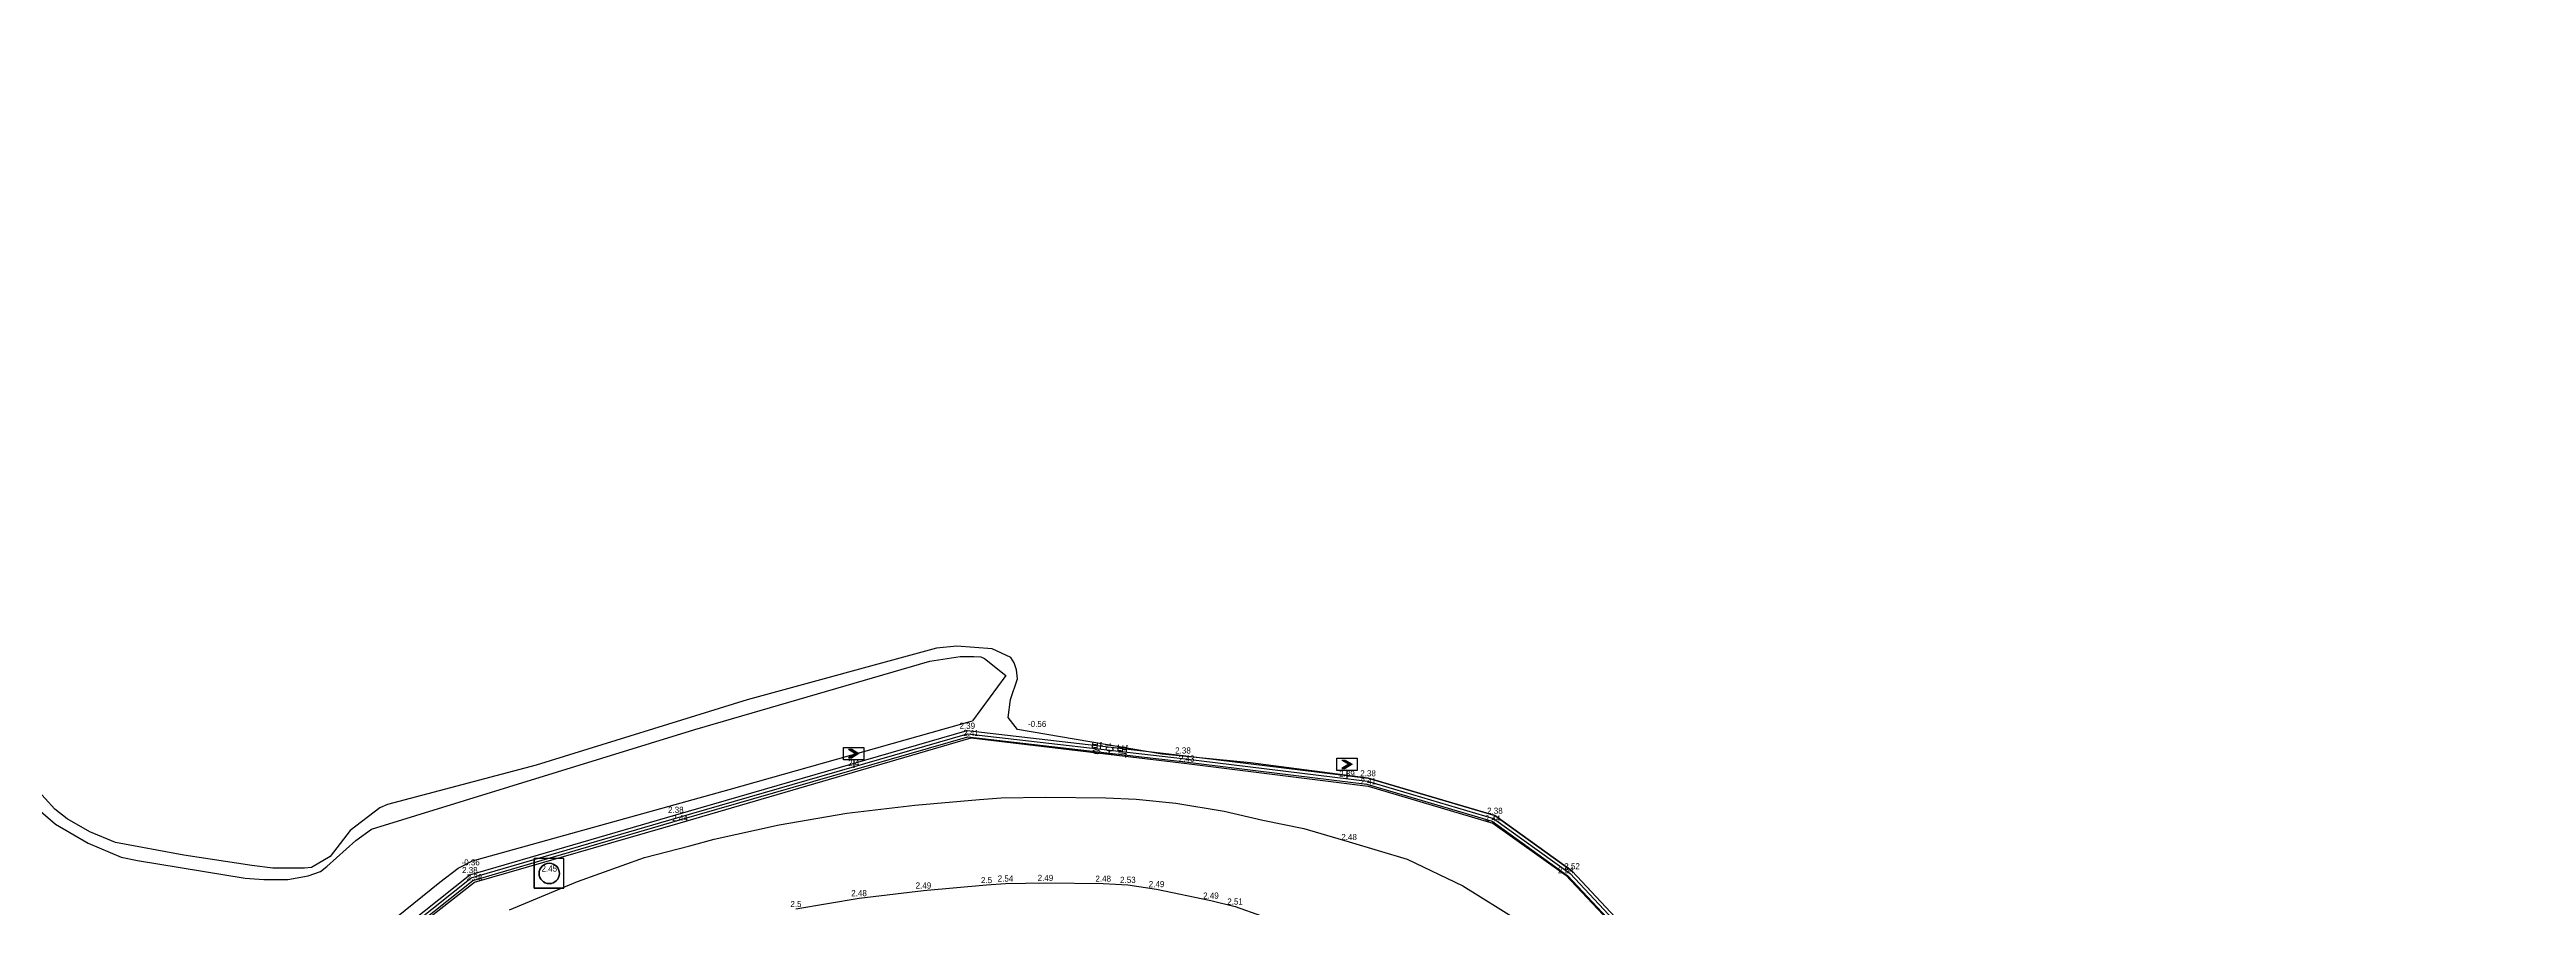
# Model space of a CAD drawing. Header units: millimetres. Extents: x 1017314 to 1767314, y 895264 to 1556514.
# Drawn here: x 1148532 to 1269825, y 1211163 to 1253179 of the extents above; entities that cross this region are included whole.
import ezdxf
from ezdxf.enums import TextEntityAlignment as Align

# ---------------------------------------------------------------- set-up
doc = ezdxf.new("R2010")
doc.units = ezdxf.units.MM
doc.header["$LTSCALE"] = 1000
doc.header["$PDMODE"] = 3
doc.header["$PDSIZE"] = 0.1
doc.linetypes.add('2-2', pattern=[4, 2, -2])
for name, color, linetype in [('-ASCON포장', 6, 'Continuous'), ('-갈매기표지판', 1, 'Continuous'), ('-구조물', 14, 'Continuous'), ('-백색차선', 7, '2-2'), ('-중앙선', 40, 'Continuous'), ('-지반고', 7, 'Continuous'), ('AZB028', 1, 'Continuous'), ('C0052231', 1, 'Continuous'), ('C0052232', 1, 'Continuous'), ('E0082122', 5, 'Continuous'), ('PTLAYER', 7, 'Continuous'), ('TEXT', 2, 'Continuous'), ('옹벽', 5, 'Continuous')]:
    doc.layers.add(name, color=color, linetype=linetype)
doc.styles.get("Standard").update_dxf_attribs({"font": 'H2GPRM.TTF'})

# ---------------------------------------------------------------- blocks, each defined once
blk = doc.blocks.new('갈메기표지판.')
at = {"layer": '-갈매기표지판'}
blk.add_hatch(color=256, dxfattribs=at).paths.add_polyline_path([(-0.51, 1.82), (0.19, 1.4), (-0.51, 0.98), (-0.19, 0.98), (0.51, 1.4), (-0.19, 1.82)])
for points in [[(-1, 2), (1, 2), (1, 0.8), (-1, 0.8), (-1, 2)], [(-0.51, 1.82), (-0.19, 1.82)], [(-0.51, 1.82), (0.19, 1.4), (-0.51, 0.98)], [(-0.51, 0.98), (-0.19, 0.98)], [(-0.19, 1.82), (0.51, 1.4), (-0.19, 0.98)], [(0, 0.8), (0, 0)]]:
    blk.add_lwpolyline(points, dxfattribs=at)

msp = doc.modelspace()

# ---------------------------------------------------------------- linework, layer by layer
at = {"layer": '-ASCON포장', "linetype": 'Continuous'}
for p, q in [((1204219.008, 1218216.318, 0), (1213110.698, 1217107.092, 0)), ((1219202.885, 1215285.565, 0), (1222785.723, 1212750.955, 0)), ((1222785.723, 1212750.955, 0), (1233708.894, 1201155.745, 0))]:
    msp.add_line(p, q, dxfattribs=at)
at = {"layer": '-ASCON포장', "linetype": 'Continuous', "elevation": 0}
for points in [[(1158691.328, 1204066.657), (1169342.763, 1212403.115), (1179406.556, 1215300.092), (1193658.306, 1219471.377), (1204219.008, 1218216.318)], [(1213110.698, 1217107.092), (1219202.885, 1215285.565)]]:
    msp.add_lwpolyline(points, dxfattribs=at)
at = {"layer": '-구조물', "elevation": 0}
for points in [[(1159459.435, 1204884.312), (1169184.756, 1212619.169), (1179243.121, 1215560.204), (1193485.171, 1219669.283), (1204019.432, 1218463.681), (1213068.888, 1217345.67), (1219243.147, 1215523.166), (1222988.801, 1212828.577), (1233838.425, 1201229.649), (1238919.908, 1195782.573), (1246559.877, 1187526.192), (1253548.756, 1177189.896), (1257291.874, 1170978.734), (1262086.854, 1159403.35), (1264475.011, 1152455.016), (1266340.33, 1145645.027), (1269299.149, 1135586.148), (1272038.299, 1127751.211)], [(1159552.805, 1204766.915), (1169255.096, 1212483.455), (1179284.96, 1215416.157), (1193497.924, 1219516.845), (1204001.708, 1218314.73), (1213038.253, 1217198.314), (1219176.239, 1215386.518), (1222889.285, 1212715.386), (1233710.389, 1201158.241), (1238810.018, 1195680.474), (1246442.018, 1187432.705), (1253422.302, 1177109.12), (1257157.597, 1170910.941), (1261946.503, 1159350.219), (1264331.602, 1152410.78), (1266196.03, 1145604.045), (1269156.309, 1135540.203), (1271899.988, 1127692.309)]]:
    msp.add_lwpolyline(points, dxfattribs=at)
at = {"layer": '-백색차선', "linetype": 'Continuous', "elevation": 13.312}
msp.add_lwpolyline([(1171062.016, 1211039.628), (1174391.635, 1212427.93), (1177665.055, 1213608.013), (1179881.209, 1214186.563), (1181073.478, 1214500.325), (1184266.322, 1215213.338), (1187569.842, 1215782.885), (1190899.135, 1216176.832), (1194064.764, 1216449.928), (1195139.735, 1216537.576), (1197297.821, 1216571.606), (1200253.696, 1216529.897), (1201745.248, 1216462.848), (1203679.727, 1216263.967), (1206053.132, 1215873.98), (1207940.529, 1215438.579), (1209949.02, 1215025.641), (1212169.602, 1214374.14), (1215018.964, 1213529.497), (1217742.39, 1212224.811), (1220472.817, 1210527.169)], dxfattribs=at)
at = {"layer": '-중앙선', "elevation": 13.312}
msp.add_lwpolyline([(1185081.29, 1211091.88), (1188173.821, 1211625.051), (1191326.504, 1211998.101), (1194415.918, 1212264.622), (1195343.721, 1212340.271), (1197301.303, 1212371.139), (1200129.733, 1212331.228), (1201338.168, 1212276.906), (1202741.535, 1212066.291), (1205405.033, 1211504.432), (1206586.927, 1211214.148), (1207879.767, 1210754.104)], dxfattribs=at)
at = {"layer": 'AZB028', "color": 1}
for p, q in [((1172270.606, 1212111.461, 2451.22), (1172270.606, 1213561.461, 2451.22)), ((1173720.606, 1213561.461, 2451.22), (1172270.606, 1213561.461, 2451.22)), ((1173720.606, 1212111.461, 2451.22), (1173720.606, 1213561.461, 2451.22)), ((1173720.606, 1212111.461, 2451.22), (1172270.606, 1212111.461, 2451.22))]:
    msp.add_line(p, q, dxfattribs=at)
at = {"layer": 'AZB028', "color": 1, "linetype": 'Continuous'}
for p, q in [((1173720.606, 1213561.461, 2451.22), (1172270.606, 1213561.461, 2451.22)), ((1172270.606, 1213561.461, 2451.22), (1172270.606, 1212111.461, 2451.22)), ((1173720.606, 1212111.461, 2451.22), (1173720.606, 1213561.461, 2451.22)), ((1172270.606, 1212111.461, 2451.22), (1173720.606, 1212111.461, 2451.22))]:
    msp.add_line(p, q, dxfattribs=at)
at = {"layer": 'AZB028', "color": 1}
msp.add_circle((1173004.363, 1212828.512, 2451.22), 498.204, dxfattribs=at)
at = {"layer": 'AZB028', "color": 1, "linetype": 'Continuous'}
for start, end in [(0, 180), (180, 0)]:
    msp.add_arc((1173004.363, 1212828.512, 2451.22), 498.204, start, end, dxfattribs=at)
at = {"layer": 'C0052231', "elevation": 0}
msp.add_lwpolyline([(1105873.099, 1253178.623), (1115962.099, 1240798.623), (1123609.099, 1231898.623), (1130696.099, 1222766.623), (1136454.099, 1215705.623), (1141758.099, 1209655.623), (1144336.099, 1207247.623), (1146298.099, 1205879.623), (1149365.099, 1204803.623), (1151880.099, 1204605.623), (1153413.099, 1204592.623), (1154238.099, 1204594.623), (1155643.099, 1204610.623), (1156714.099, 1204676.623), (1158276.099, 1205007.623), (1160936.099, 1206976.623), (1167643.099, 1212404.623), (1168546.099, 1213093.623), (1169243.099, 1213443.623), (1181805.099, 1216939.623), (1193723.099, 1220297.623)], dxfattribs=at)
at = {"layer": 'C0052232', "elevation": 0}
msp.add_lwpolyline([(1147983.099, 1215982.623), (1148819.099, 1215241.623), (1150417.099, 1214305.623), (1152039.099, 1213620.623), (1152845.099, 1213464.623), (1158108.099, 1212597.623), (1159032.099, 1212529.623), (1160206.099, 1212531.623), (1161198.099, 1212704.623), (1161807.099, 1212917.623), (1162116.099, 1213168.623), (1163529.099, 1214447.623), (1164299.099, 1215003.623), (1180130.099, 1219875.623), (1191645.099, 1223217.623), (1193119.099, 1223460.623), (1193787.099, 1223446.623), (1194131.099, 1223432.623), (1194318.099, 1223349.623), (1195360.099, 1222525.623), (1193723.099, 1220297.623)], dxfattribs=at)
at = {"layer": 'E0082122', "elevation": 0}
msp.add_lwpolyline([(1228963.109, 1206661.246), (1223088.316, 1212941.768), (1219310.055, 1215659.815), (1213099.522, 1217493.026), (1213099.522, 1217493.026), (1207346.099, 1218243.623), (1203022.099, 1218662.623), (1195932.099, 1219882.623), (1195472.099, 1220471.623), (1195595.099, 1221351.623), (1195928.099, 1222354.623), (1195884.099, 1222802.623), (1195777.099, 1223143.623), (1195600.099, 1223402.623), (1194687.099, 1223833.623), (1192962.099, 1223953.623), (1191968.099, 1223857.623), (1182697.099, 1221325.623), (1172369.099, 1218126.623), (1165089.099, 1216198.623), (1164704.099, 1216044.623), (1163260.099, 1214938.623), (1162271.099, 1213659.623), (1161364.099, 1213115.623), (1161018.099, 1213080.623), (1159466.099, 1213081.623), (1158440.099, 1213213.623), (1155115.099, 1213727.623), (1151757.099, 1214340.623), (1150511.099, 1214860.623), (1149398.099, 1215499.623), (1148788.099, 1215978.623), (1147839.099, 1217018.623)], dxfattribs=at)
at = {"layer": 'PTLAYER', "linetype": 'Continuous'}
for p in [(1193472.417, 1219821.722, 2389.911), (1193658.306, 1219471.377, 2407.447), (1196893.198, 1219909.965, -563.358), (1187910.538, 1218000.507, 2399.458), (1204037.156, 1218612.631, 2378.037), (1204219.008, 1218216.318, 2429.408), (1212067.515, 1217474.592, 2387.179), (1213099.522, 1217493.026, 2378.009), (1213110.698, 1217107.092, 2413.189), (1179201.281, 1215704.251, 2376.191), (1219310.055, 1215659.815, 2379.129), (1179406.556, 1215300.092, 2436.208), (1212169.602, 1214374.14, 2481.08), (1219202.885, 1215285.565, 2441.503), (1169152.962, 1213134.813, -355.31), (1223088.316, 1212941.768, 2523.015), (1169114.416, 1212754.882, 2383.982), (1169342.763, 1212403.115, 2381.904), (1173004.401, 1212828.488, 2451.22), (1191326.504, 1211998.101, 2490.786), (1194415.918, 1212264.622, 2499.745), (1197301.303, 1212371.139, 2493.037), (1200129.733, 1212331.228, 2483.901), (1202741.535, 1212066.291, 2493.528), (1222785.723, 1212750.955, 2541.517), (1188173.821, 1211625.051, 2481.683), (1205405.033, 1211504.432, 2485.151)]:
    msp.add_point(p, dxfattribs=at)
at = {"layer": 'PTLAYER'}
for p in [(1195343.721, 1212340.271, 2536.218), (1201338.168, 1212276.906, 2527.702), (1206586.927, 1211214.148, 2507.748)]:
    msp.add_point(p, dxfattribs=at)
at = {"layer": '옹벽', "elevation": 0}
msp.add_lwpolyline([(1159366.066, 1205001.71), (1169114.416, 1212754.882), (1179201.281, 1215704.251), (1193472.417, 1219821.722), (1204037.156, 1218612.631), (1213099.522, 1217493.026), (1219310.055, 1215659.815), (1223088.316, 1212941.768), (1233948.039, 1201332.044), (1239029.798, 1195884.673), (1246677.736, 1187619.68), (1253675.209, 1177270.673), (1257426.152, 1171046.528), (1262227.205, 1159456.481), (1264618.419, 1152499.252), (1266484.63, 1145686.008), (1269441.988, 1135632.093), (1272176.609, 1127810.113)], dxfattribs=at)

# ---------------------------------------------------------------- block references
at = {"layer": '-갈매기표지판', "xscale": 500.0000000291038, "yscale": 500.0000000291038, "zscale": 1000}
for p in [(1187910.538, 1218000.507, 2399.458), (1212067.515, 1217474.592, 2387.179)]:
    msp.add_blockref('갈메기표지판.', p, dxfattribs=at)

# ---------------------------------------------------------------- texts
at = {"layer": '-지반고'}
for s, p in [('2.39', (1193472.417, 1219821.722, 2389.911)), ('-0.56', (1196893.198, 1219909.965, -563.358)), ('2.41', (1193658.306, 1219471.377, 2407.447)), ('2.38', (1204037.156, 1218612.631, 2378.037)), ('2.4', (1187910.538, 1218000.507, 2399.458)), ('2.43', (1204219.008, 1218216.318, 2429.408)), ('2.39', (1212067.515, 1217474.592, 2387.179)), ('2.38', (1213099.522, 1217493.026, 2378.009)), ('2.41', (1213110.698, 1217107.092, 2413.189)), ('2.38', (1179201.281, 1215704.251, 2376.191)), ('2.44', (1179406.556, 1215300.092, 2436.208)), ('2.44', (1219202.885, 1215285.565, 2441.503)), ('2.38', (1219310.055, 1215659.815, 2379.129)), ('2.48', (1212169.602, 1214374.14, 2481.08)), ('-0.36', (1169152.962, 1213134.813, -355.31)), ('2.38', (1169114.416, 1212754.882, 2383.982)), ('2.45', (1173004.401, 1212828.488, 2451.22)), ('2.54', (1222785.723, 1212750.955, 2541.517)), ('2.52', (1223088.316, 1212941.768, 2523.015)), ('2.38', (1169342.763, 1212403.115, 2381.904)), ('2.48', (1188173.821, 1211625.051, 2481.683)), ('2.49', (1191326.504, 1211998.101, 2490.786)), ('2.5', (1194415.918, 1212264.622, 2499.745)), ('2.54', (1195343.721, 1212340.271, 2536.218)), ('2.49', (1197301.303, 1212371.139, 2493.037)), ('2.48', (1200129.733, 1212331.228, 2483.901)), ('2.53', (1201338.168, 1212276.906, 2527.702)), ('2.49', (1202741.535, 1212066.291, 2493.528)), ('2.49', (1205405.033, 1211504.432, 2485.151)), ('2.5', (1185081.29, 1211091.88, 2502.323)), ('2.51', (1206586.927, 1211214.148, 2507.748))]:
    msp.add_text(s, height=300, dxfattribs=at).set_placement(p, align=Align.BOTTOM_CENTER)
at = {"layer": 'TEXT', "linetype": 'Continuous'}
msp.add_text('방호벽', height=500, rotation=353.47114053, dxfattribs=at).set_placement((1199478.086, 1218759.904, 0))

doc.saveas('drawing.dxf')
